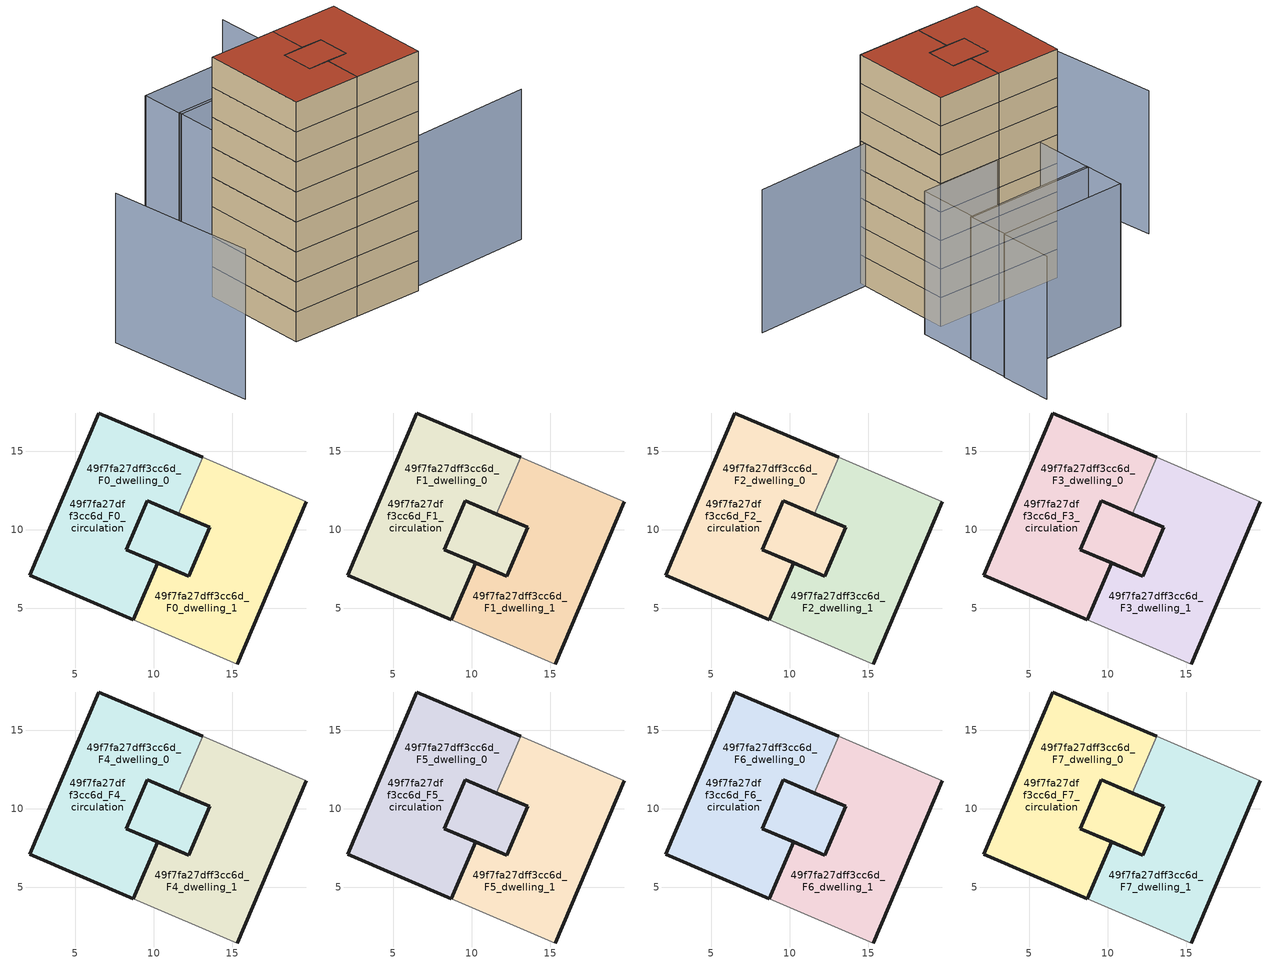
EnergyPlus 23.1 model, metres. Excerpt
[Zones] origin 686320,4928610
49f7fa27dff3cc6d_F0_dwelling_0
 floor ground (EU_floor_Construction): 13.11,14.6 11.57,10.99 9.59,11.84 8.27,8.75 10.25,7.9 8.7,4.3 2.11,7.12 6.52,17.42 z0; 13.55,10.15 12.23,7.06 8.27,8.75 9.59,11.84 11.57,10.99 z0
 wall outside (EU_wall_Construction): 13.11,14.6 6.52,17.42 2.11,7.12 8.7,4.3 10.25,7.9 8.27,8.75 9.59,11.84 11.57,10.99 z0:3
 wall to 49f7fa27dff3cc6d_F0_dwelling_1 (EU_wall_Construction): 11.57,10.99 13.11,14.6 z0:3
49f7fa27dff3cc6d_F0_dwelling_1
 floor ground (EU_floor_Construction): 19.71,11.78 15.3,1.47 8.7,4.3 10.25,7.9 12.23,7.06 13.55,10.15 11.57,10.99 13.11,14.6 z0
 wall outside (EU_wall_Construction): 15.3,1.47 19.71,11.78 / 11.57,10.99 13.55,10.15 12.23,7.06 10.25,7.9 8.7,4.3 z0:3
 wall adiabatic (EU_wall_Construction): 19.71,11.78 13.11,14.6 / 8.7,4.3 15.3,1.47 z0:3
49f7fa27dff3cc6d_F0_circulation
 floor ground (EU_floor_Construction): 13.11,14.6 11.57,10.99 9.59,11.84 8.27,8.75 10.25,7.9 8.7,4.3 2.11,7.12 6.52,17.42 z0; 13.55,10.15 12.23,7.06 8.27,8.75 9.59,11.84 11.57,10.99 z0
 wall outside (EU_wall_Construction): 12.23,7.06 13.55,10.15 9.59,11.84 8.27,8.75 12.23,7.06 z0:3
49f7fa27dff3cc6d_F1_dwelling_0
 floor outside (EU_floor_Construction): 13.11,14.6 11.57,10.99 9.59,11.84 8.27,8.75 10.25,7.9 8.7,4.3 2.11,7.12 6.52,17.42 z3
 floor to 49f7fa27dff3cc6d_F0_dwelling_0 (EU_floor_Construction): 13.55,10.15 12.23,7.06 8.27,8.75 9.59,11.84 11.57,10.99 z3
 wall outside (EU_wall_Construction): 13.11,14.6 6.52,17.42 2.11,7.12 8.7,4.3 10.25,7.9 8.27,8.75 9.59,11.84 11.57,10.99 z3:6
 wall to 49f7fa27dff3cc6d_F1_dwelling_1 (EU_wall_Construction): 11.57,10.99 13.11,14.6 z3:6
49f7fa27dff3cc6d_F1_dwelling_1
 floor to 49f7fa27dff3cc6d_F0_dwelling_1 (EU_floor_Construction): 19.71,11.78 15.3,1.47 8.7,4.3 10.25,7.9 12.23,7.06 13.55,10.15 11.57,10.99 13.11,14.6 z3
 wall outside (EU_wall_Construction): 15.3,1.47 19.71,11.78 / 11.57,10.99 13.55,10.15 12.23,7.06 10.25,7.9 8.7,4.3 z3:6
 wall adiabatic (EU_wall_Construction): 19.71,11.78 13.11,14.6 / 8.7,4.3 15.3,1.47 z3:6
49f7fa27dff3cc6d_F1_circulation
 floor to 49f7fa27dff3cc6d_F0_circulation (EU_floor_Construction): 13.55,10.15 12.23,7.06 10.25,7.9 8.27,8.75 9.59,11.84 11.57,10.99 z3; 13.11,14.6 11.57,10.99 9.59,11.84 8.27,8.75 10.25,7.9 8.7,4.3 2.11,7.12 6.52,17.42 z3
 wall outside (EU_wall_Construction): 12.23,7.06 13.55,10.15 9.59,11.84 8.27,8.75 12.23,7.06 z3:6
49f7fa27dff3cc6d_F2_dwelling_0
 floor outside (EU_floor_Construction): 13.11,14.6 11.57,10.99 9.59,11.84 8.27,8.75 10.25,7.9 8.7,4.3 2.11,7.12 6.52,17.42 z6
 floor to 49f7fa27dff3cc6d_F1_dwelling_0 (EU_floor_Construction): 13.55,10.15 12.23,7.06 8.27,8.75 9.59,11.84 11.57,10.99 z6
 wall outside (EU_wall_Construction): 13.11,14.6 6.52,17.42 2.11,7.12 8.7,4.3 10.25,7.9 8.27,8.75 9.59,11.84 11.57,10.99 z6:9
 wall to 49f7fa27dff3cc6d_F2_dwelling_1 (EU_wall_Construction): 11.57,10.99 13.11,14.6 z6:9
49f7fa27dff3cc6d_F2_dwelling_1
 floor to 49f7fa27dff3cc6d_F1_dwelling_1 (EU_floor_Construction): 19.71,11.78 15.3,1.47 8.7,4.3 10.25,7.9 12.23,7.06 13.55,10.15 11.57,10.99 13.11,14.6 z6
 wall outside (EU_wall_Construction): 15.3,1.47 19.71,11.78 / 11.57,10.99 13.55,10.15 12.23,7.06 10.25,7.9 8.7,4.3 z6:9
 wall adiabatic (EU_wall_Construction): 19.71,11.78 13.11,14.6 / 8.7,4.3 15.3,1.47 z6:9
49f7fa27dff3cc6d_F2_circulation
 floor to 49f7fa27dff3cc6d_F1_circulation (EU_floor_Construction): 13.55,10.15 12.23,7.06 10.25,7.9 8.27,8.75 9.59,11.84 11.57,10.99 z6; 13.11,14.6 11.57,10.99 9.59,11.84 8.27,8.75 10.25,7.9 8.7,4.3 2.11,7.12 6.52,17.42 z6
 wall outside (EU_wall_Construction): 12.23,7.06 13.55,10.15 9.59,11.84 8.27,8.75 12.23,7.06 z6:9
49f7fa27dff3cc6d_F3_dwelling_0
 floor outside (EU_floor_Construction): 13.11,14.6 11.57,10.99 9.59,11.84 8.27,8.75 10.25,7.9 8.7,4.3 2.11,7.12 6.52,17.42 z9
 floor to 49f7fa27dff3cc6d_F2_dwelling_0 (EU_floor_Construction): 13.55,10.15 12.23,7.06 8.27,8.75 9.59,11.84 11.57,10.99 z9
 wall outside (EU_wall_Construction): 13.11,14.6 6.52,17.42 2.11,7.12 8.7,4.3 10.25,7.9 8.27,8.75 9.59,11.84 11.57,10.99 z9:12
 wall to 49f7fa27dff3cc6d_F3_dwelling_1 (EU_wall_Construction): 11.57,10.99 13.11,14.6 z9:12
49f7fa27dff3cc6d_F3_dwelling_1
 floor to 49f7fa27dff3cc6d_F2_dwelling_1 (EU_floor_Construction): 19.71,11.78 15.3,1.47 8.7,4.3 10.25,7.9 12.23,7.06 13.55,10.15 11.57,10.99 13.11,14.6 z9
 wall outside (EU_wall_Construction): 15.3,1.47 19.71,11.78 / 11.57,10.99 13.55,10.15 12.23,7.06 10.25,7.9 8.7,4.3 z9:12
 wall adiabatic (EU_wall_Construction): 19.71,11.78 13.11,14.6 / 8.7,4.3 15.3,1.47 z9:12
49f7fa27dff3cc6d_F3_circulation
 floor to 49f7fa27dff3cc6d_F2_circulation (EU_floor_Construction): 13.55,10.15 12.23,7.06 10.25,7.9 8.27,8.75 9.59,11.84 11.57,10.99 z9; 13.11,14.6 11.57,10.99 9.59,11.84 8.27,8.75 10.25,7.9 8.7,4.3 2.11,7.12 6.52,17.42 z9
 wall outside (EU_wall_Construction): 12.23,7.06 13.55,10.15 9.59,11.84 8.27,8.75 12.23,7.06 z9:12
49f7fa27dff3cc6d_F4_dwelling_0
 floor outside (EU_floor_Construction): 13.11,14.6 11.57,10.99 9.59,11.84 8.27,8.75 10.25,7.9 8.7,4.3 2.11,7.12 6.52,17.42 z12
 floor to 49f7fa27dff3cc6d_F3_dwelling_0 (EU_floor_Construction): 13.55,10.15 12.23,7.06 8.27,8.75 9.59,11.84 11.57,10.99 z12
 wall outside (EU_wall_Construction): 13.11,14.6 6.52,17.42 2.11,7.12 8.7,4.3 10.25,7.9 8.27,8.75 9.59,11.84 11.57,10.99 z12:15
 wall to 49f7fa27dff3cc6d_F4_dwelling_1 (EU_wall_Construction): 11.57,10.99 13.11,14.6 z12:15
49f7fa27dff3cc6d_F4_dwelling_1
 floor to 49f7fa27dff3cc6d_F3_dwelling_1 (EU_floor_Construction): 19.71,11.78 15.3,1.47 8.7,4.3 10.25,7.9 12.23,7.06 13.55,10.15 11.57,10.99 13.11,14.6 z12
 wall outside (EU_wall_Construction): 15.3,1.47 19.71,11.78 / 11.57,10.99 13.55,10.15 12.23,7.06 10.25,7.9 8.7,4.3 z12:15
 wall adiabatic (EU_wall_Construction): 19.71,11.78 13.11,14.6 / 8.7,4.3 15.3,1.47 z12:15
49f7fa27dff3cc6d_F4_circulation
 floor to 49f7fa27dff3cc6d_F3_circulation (EU_floor_Construction): 13.55,10.15 12.23,7.06 10.25,7.9 8.27,8.75 9.59,11.84 11.57,10.99 z12; 13.11,14.6 11.57,10.99 9.59,11.84 8.27,8.75 10.25,7.9 8.7,4.3 2.11,7.12 6.52,17.42 z12
 wall outside (EU_wall_Construction): 12.23,7.06 13.55,10.15 9.59,11.84 8.27,8.75 12.23,7.06 z12:15
49f7fa27dff3cc6d_F5_dwelling_0
 floor outside (EU_floor_Construction): 13.11,14.6 11.57,10.99 9.59,11.84 8.27,8.75 10.25,7.9 8.7,4.3 2.11,7.12 6.52,17.42 z15
 floor to 49f7fa27dff3cc6d_F4_dwelling_0 (EU_floor_Construction): 13.55,10.15 12.23,7.06 8.27,8.75 9.59,11.84 11.57,10.99 z15
 wall outside (EU_wall_Construction): 13.11,14.6 6.52,17.42 2.11,7.12 8.7,4.3 10.25,7.9 8.27,8.75 9.59,11.84 11.57,10.99 z15:18
 wall to 49f7fa27dff3cc6d_F5_dwelling_1 (EU_wall_Construction): 11.57,10.99 13.11,14.6 z15:18
49f7fa27dff3cc6d_F5_dwelling_1
 floor to 49f7fa27dff3cc6d_F4_dwelling_1 (EU_floor_Construction): 19.71,11.78 15.3,1.47 8.7,4.3 10.25,7.9 12.23,7.06 13.55,10.15 11.57,10.99 13.11,14.6 z15
 wall outside (EU_wall_Construction): 15.3,1.47 19.71,11.78 / 11.57,10.99 13.55,10.15 12.23,7.06 10.25,7.9 8.7,4.3 z15:18
 wall adiabatic (EU_wall_Construction): 19.71,11.78 13.11,14.6 / 8.7,4.3 15.3,1.47 z15:18
49f7fa27dff3cc6d_F5_circulation
 floor to 49f7fa27dff3cc6d_F4_circulation (EU_floor_Construction): 13.55,10.15 12.23,7.06 10.25,7.9 8.27,8.75 9.59,11.84 11.57,10.99 z15; 13.11,14.6 11.57,10.99 9.59,11.84 8.27,8.75 10.25,7.9 8.7,4.3 2.11,7.12 6.52,17.42 z15
 wall outside (EU_wall_Construction): 12.23,7.06 13.55,10.15 9.59,11.84 8.27,8.75 12.23,7.06 z15:18
49f7fa27dff3cc6d_F6_dwelling_0
 floor outside (EU_floor_Construction): 13.11,14.6 11.57,10.99 9.59,11.84 8.27,8.75 10.25,7.9 8.7,4.3 2.11,7.12 6.52,17.42 z18
 floor to 49f7fa27dff3cc6d_F5_dwelling_0 (EU_floor_Construction): 13.55,10.15 12.23,7.06 8.27,8.75 9.59,11.84 11.57,10.99 z18
 wall outside (EU_wall_Construction): 13.11,14.6 6.52,17.42 2.11,7.12 8.7,4.3 10.25,7.9 8.27,8.75 9.59,11.84 11.57,10.99 z18:21
 wall to 49f7fa27dff3cc6d_F6_dwelling_1 (EU_wall_Construction): 11.57,10.99 13.11,14.6 z18:21
49f7fa27dff3cc6d_F6_dwelling_1
 floor to 49f7fa27dff3cc6d_F5_dwelling_1 (EU_floor_Construction): 19.71,11.78 15.3,1.47 8.7,4.3 10.25,7.9 12.23,7.06 13.55,10.15 11.57,10.99 13.11,14.6 z18
 wall outside (EU_wall_Construction): 15.3,1.47 19.71,11.78 / 11.57,10.99 13.55,10.15 12.23,7.06 10.25,7.9 8.7,4.3 z18:21
 wall adiabatic (EU_wall_Construction): 19.71,11.78 13.11,14.6 / 8.7,4.3 15.3,1.47 z18:21
49f7fa27dff3cc6d_F6_circulation
 floor to 49f7fa27dff3cc6d_F5_circulation (EU_floor_Construction): 13.55,10.15 12.23,7.06 10.25,7.9 8.27,8.75 9.59,11.84 11.57,10.99 z18; 13.11,14.6 11.57,10.99 9.59,11.84 8.27,8.75 10.25,7.9 8.7,4.3 2.11,7.12 6.52,17.42 z18
 wall outside (EU_wall_Construction): 12.23,7.06 13.55,10.15 9.59,11.84 8.27,8.75 12.23,7.06 z18:21
49f7fa27dff3cc6d_F7_dwelling_0
 floor outside (EU_floor_Construction): 13.11,14.6 11.57,10.99 9.59,11.84 8.27,8.75 10.25,7.9 8.7,4.3 2.11,7.12 6.52,17.42 z21
 floor to 49f7fa27dff3cc6d_F6_dwelling_0 (EU_floor_Construction): 13.55,10.15 12.23,7.06 8.27,8.75 9.59,11.84 11.57,10.99 z21
 wall outside (EU_wall_Construction): 13.11,14.6 6.52,17.42 2.11,7.12 8.7,4.3 10.25,7.9 8.27,8.75 9.59,11.84 11.57,10.99 z21:24
 wall to 49f7fa27dff3cc6d_F7_dwelling_1 (EU_wall_Construction): 11.57,10.99 13.11,14.6 z21:24
 roof outside (EU_roof_Construction): 8.7,4.3 10.25,7.9 8.27,8.75 9.59,11.84 11.57,10.99 13.11,14.6 6.52,17.42 2.11,7.12 z24; 12.23,7.06 13.55,10.15 11.57,10.99 9.59,11.84 8.27,8.75 z24
49f7fa27dff3cc6d_F7_dwelling_1
 floor to 49f7fa27dff3cc6d_F6_dwelling_1 (EU_floor_Construction): 19.71,11.78 15.3,1.47 8.7,4.3 10.25,7.9 12.23,7.06 13.55,10.15 11.57,10.99 13.11,14.6 z21
 wall outside (EU_wall_Construction): 15.3,1.47 19.71,11.78 / 11.57,10.99 13.55,10.15 12.23,7.06 10.25,7.9 8.7,4.3 z21:24
 wall adiabatic (EU_wall_Construction): 19.71,11.78 13.11,14.6 / 8.7,4.3 15.3,1.47 z21:24
 roof outside (EU_roof_Construction): 15.3,1.47 19.71,11.78 13.11,14.6 11.57,10.99 13.55,10.15 12.23,7.06 10.25,7.9 8.7,4.3 z24
49f7fa27dff3cc6d_F7_circulation
 floor to 49f7fa27dff3cc6d_F6_circulation (EU_floor_Construction): 13.55,10.15 12.23,7.06 10.25,7.9 8.27,8.75 9.59,11.84 11.57,10.99 z21; 13.11,14.6 11.57,10.99 9.59,11.84 8.27,8.75 10.25,7.9 8.7,4.3 2.11,7.12 6.52,17.42 z21
 wall outside (EU_wall_Construction): 12.23,7.06 13.55,10.15 9.59,11.84 8.27,8.75 12.23,7.06 z21:24
 roof outside (EU_roof_Construction): 8.7,4.3 10.25,7.9 8.27,8.75 9.59,11.84 11.57,10.99 13.11,14.6 6.52,17.42 2.11,7.12 z24; 12.23,7.06 13.55,10.15 11.57,10.99 9.59,11.84 8.27,8.75 z24
shading: 2.49,7.15 27.86,-2.63 / -4.85,21.43 -9.39,6.66 / 28.28,26.67 26.09,21.29 / 26.09,21.29 12.6,26.79 / 8.47,16.57 11.03,22.75 / 11.03,22.75 24.27,17.26 / 24.27,17.26 21.71,11.09 / 21.71,11.09 8.47,16.57 / 12.64,26.78 26.06,21.3 / 26.06,21.3 24.31,17.03 / 24.31,17.03 10.89,22.5 / 10.89,22.5 12.64,26.78 z0:15
[Building]
EU S2 Campaign: North Axis=0; Terrain=City; Solar Distribution=FullExterior
[Site:Location]
Bologna: Latitude=44.5; Longitude=11.25; Time Zone=1; Elevation=37
[SizingPeriod:WeatherFileDays]
AnnualSizingPeriod: Begin Month=1; Begin Day of Month=1; End Month=12; End Day of Month=31; Day of Week for Start Day=Monday; Use Weather File Daylight Saving Period=No; Use Weather File Rain and Snow Indicators=No
[MATERIAL]
EU_InternalMass_Material: Roughness=MediumRough; Thickness=0.1; Conductivity=1; Density=1800; Specific Heat=900; Thermal Absorptance=0.9; Solar Absorptance=0.7; Visible Absorptance=0.7
[MATERIAL:NOMASS] Roughness=MediumRough; Thermal Absorptance=0.9; Solar Absorptance=0.7; Visible Absorptance=0.7
Name | Thermal Resistance
EU_wall_NoMass | 0.905828
EU_roof_NoMass | 0.37593
EU_floor_NoMass | 0.67114
[CONSTRUCTION]
EU_wall_Construction: EU_wall_NoMass
EU_roof_Construction: EU_roof_NoMass
EU_floor_Construction: EU_floor_NoMass
EU_InternalMass_Construction: EU_InternalMass_Material
[ZONE] Type=1; Multiplier=1; Ceiling Height=autocalculate; Floor Area=autocalculate; Part of Total Floor Area=Yes
Name | Volume
49f7fa27dff3cc6d_F0_dwelling_0; 49f7fa27dff3cc6d_F1_dwelling_0; 49f7fa27dff3cc6d_F2_dwelling_0; 49f7fa27dff3cc6d_F3_dwelling_0; 49f7fa27dff3cc6d_F4_dwelling_0; 49f7fa27dff3cc6d_F5_dwelling_0; 49f7fa27dff3cc6d_F6_dwelling_0; 49f7fa27dff3cc6d_F7_dwelling_0; 49f7fa27dff3cc6d_F0_circulation | 262.874
49f7fa27dff3cc6d_F0_dwelling_1; 49f7fa27dff3cc6d_F1_dwelling_1; 49f7fa27dff3cc6d_F2_dwelling_1; 49f7fa27dff3cc6d_F3_dwelling_1; 49f7fa27dff3cc6d_F4_dwelling_1; 49f7fa27dff3cc6d_F5_dwelling_1; 49f7fa27dff3cc6d_F6_dwelling_1; 49f7fa27dff3cc6d_F7_dwelling_1 | 219.463
49f7fa27dff3cc6d_F1_circulation; 49f7fa27dff3cc6d_F2_circulation; 49f7fa27dff3cc6d_F3_circulation; 49f7fa27dff3cc6d_F4_circulation; 49f7fa27dff3cc6d_F5_circulation; 49f7fa27dff3cc6d_F6_circulation; 49f7fa27dff3cc6d_F7_circulation | 262.873
[INTERNALMASS] Construction=EU_InternalMass_Construction; Surface Area=73.1543
Name | Zone or ZoneList
49f7fa27dff3cc6d_F0_dwelling_0_EU_InternalMass | 49f7fa27dff3cc6d_F0_dwelling_0
49f7fa27dff3cc6d_F0_dwelling_1_EU_InternalMass | 49f7fa27dff3cc6d_F0_dwelling_1
49f7fa27dff3cc6d_F1_dwelling_0_EU_InternalMass | 49f7fa27dff3cc6d_F1_dwelling_0
49f7fa27dff3cc6d_F1_dwelling_1_EU_InternalMass | 49f7fa27dff3cc6d_F1_dwelling_1
49f7fa27dff3cc6d_F2_dwelling_0_EU_InternalMass | 49f7fa27dff3cc6d_F2_dwelling_0
49f7fa27dff3cc6d_F2_dwelling_1_EU_InternalMass | 49f7fa27dff3cc6d_F2_dwelling_1
49f7fa27dff3cc6d_F3_dwelling_0_EU_InternalMass | 49f7fa27dff3cc6d_F3_dwelling_0
49f7fa27dff3cc6d_F3_dwelling_1_EU_InternalMass | 49f7fa27dff3cc6d_F3_dwelling_1
49f7fa27dff3cc6d_F4_dwelling_0_EU_InternalMass | 49f7fa27dff3cc6d_F4_dwelling_0
49f7fa27dff3cc6d_F4_dwelling_1_EU_InternalMass | 49f7fa27dff3cc6d_F4_dwelling_1
49f7fa27dff3cc6d_F5_dwelling_0_EU_InternalMass | 49f7fa27dff3cc6d_F5_dwelling_0
49f7fa27dff3cc6d_F5_dwelling_1_EU_InternalMass | 49f7fa27dff3cc6d_F5_dwelling_1
49f7fa27dff3cc6d_F6_dwelling_0_EU_InternalMass | 49f7fa27dff3cc6d_F6_dwelling_0
49f7fa27dff3cc6d_F6_dwelling_1_EU_InternalMass | 49f7fa27dff3cc6d_F6_dwelling_1
49f7fa27dff3cc6d_F7_dwelling_0_EU_InternalMass | 49f7fa27dff3cc6d_F7_dwelling_0
49f7fa27dff3cc6d_F7_dwelling_1_EU_InternalMass | 49f7fa27dff3cc6d_F7_dwelling_1
[OTHEREQUIPMENT] Fuel Type=Electricity; Design Level Calculation Method=Watts/Area; Power per Zone Floor Area=1; Fraction Latent=0; Fraction Radiant=0; Fraction Lost=0; Carbon Dioxide Generation Rate=0; EndUse Subcategory=EU_Step8_InternalGains
Name | Zone or ZoneList or Space or SpaceList | Schedule
EU_Step8_InternalGain_49f7fa27dff3cc6d_F0_dwelling_0_f000 | 49f7fa27dff3cc6d_F0_dwelling_0 | EU_Step8_GainSchedule_49f7fa27dff3cc6d_F0_dwelling_0_f000
EU_Step8_InternalGain_49f7fa27dff3cc6d_F0_dwelling_1_f000 | 49f7fa27dff3cc6d_F0_dwelling_1 | EU_Step8_GainSchedule_49f7fa27dff3cc6d_F0_dwelling_1_f000
EU_Step8_InternalGain_49f7fa27dff3cc6d_F1_dwelling_0_f000 | 49f7fa27dff3cc6d_F1_dwelling_0 | EU_Step8_GainSchedule_49f7fa27dff3cc6d_F1_dwelling_0_f000
EU_Step8_InternalGain_49f7fa27dff3cc6d_F1_dwelling_1_f000 | 49f7fa27dff3cc6d_F1_dwelling_1 | EU_Step8_GainSchedule_49f7fa27dff3cc6d_F1_dwelling_1_f000
EU_Step8_InternalGain_49f7fa27dff3cc6d_F2_dwelling_0_f000 | 49f7fa27dff3cc6d_F2_dwelling_0 | EU_Step8_GainSchedule_49f7fa27dff3cc6d_F2_dwelling_0_f000
EU_Step8_InternalGain_49f7fa27dff3cc6d_F2_dwelling_1_f000 | 49f7fa27dff3cc6d_F2_dwelling_1 | EU_Step8_GainSchedule_49f7fa27dff3cc6d_F2_dwelling_1_f000
EU_Step8_InternalGain_49f7fa27dff3cc6d_F3_dwelling_0_f000 | 49f7fa27dff3cc6d_F3_dwelling_0 | EU_Step8_GainSchedule_49f7fa27dff3cc6d_F3_dwelling_0_f000
EU_Step8_InternalGain_49f7fa27dff3cc6d_F3_dwelling_1_f000 | 49f7fa27dff3cc6d_F3_dwelling_1 | EU_Step8_GainSchedule_49f7fa27dff3cc6d_F3_dwelling_1_f000
EU_Step8_InternalGain_49f7fa27dff3cc6d_F4_dwelling_0_f000 | 49f7fa27dff3cc6d_F4_dwelling_0 | EU_Step8_GainSchedule_49f7fa27dff3cc6d_F4_dwelling_0_f000
EU_Step8_InternalGain_49f7fa27dff3cc6d_F4_dwelling_1_f000 | 49f7fa27dff3cc6d_F4_dwelling_1 | EU_Step8_GainSchedule_49f7fa27dff3cc6d_F4_dwelling_1_f000
EU_Step8_InternalGain_49f7fa27dff3cc6d_F5_dwelling_0_f000 | 49f7fa27dff3cc6d_F5_dwelling_0 | EU_Step8_GainSchedule_49f7fa27dff3cc6d_F5_dwelling_0_f000
EU_Step8_InternalGain_49f7fa27dff3cc6d_F5_dwelling_1_f000 | 49f7fa27dff3cc6d_F5_dwelling_1 | EU_Step8_GainSchedule_49f7fa27dff3cc6d_F5_dwelling_1_f000
EU_Step8_InternalGain_49f7fa27dff3cc6d_F6_dwelling_0_f000 | 49f7fa27dff3cc6d_F6_dwelling_0 | EU_Step8_GainSchedule_49f7fa27dff3cc6d_F6_dwelling_0_f000
EU_Step8_InternalGain_49f7fa27dff3cc6d_F6_dwelling_1_f000 | 49f7fa27dff3cc6d_F6_dwelling_1 | EU_Step8_GainSchedule_49f7fa27dff3cc6d_F6_dwelling_1_f000
EU_Step8_InternalGain_49f7fa27dff3cc6d_F7_dwelling_0_f000 | 49f7fa27dff3cc6d_F7_dwelling_0 | EU_Step8_GainSchedule_49f7fa27dff3cc6d_F7_dwelling_0_f000
EU_Step8_InternalGain_49f7fa27dff3cc6d_F7_dwelling_1_f000 | 49f7fa27dff3cc6d_F7_dwelling_1 | EU_Step8_GainSchedule_49f7fa27dff3cc6d_F7_dwelling_1_f000
[ZONEINFILTRATION:DESIGNFLOWRATE] Schedule=EU_AlwaysOn; Design Flow Rate Calculation Method=Flow/Area; Flow Rate per Floor Area=0.0005; Constant Term Coefficient=1; Temperature Term Coefficient=0; Velocity Term Coefficient=0; Velocity Squared Term Coefficient=0
Name | Zone or ZoneList or Space or SpaceList
EU_Circulation_Infiltration_49f7fa27dff3cc6d_F0_circulation | 49f7fa27dff3cc6d_F0_circulation
EU_Circulation_Infiltration_49f7fa27dff3cc6d_F1_circulation | 49f7fa27dff3cc6d_F1_circulation
EU_Circulation_Infiltration_49f7fa27dff3cc6d_F2_circulation | 49f7fa27dff3cc6d_F2_circulation
EU_Circulation_Infiltration_49f7fa27dff3cc6d_F3_circulation | 49f7fa27dff3cc6d_F3_circulation
EU_Circulation_Infiltration_49f7fa27dff3cc6d_F4_circulation | 49f7fa27dff3cc6d_F4_circulation
EU_Circulation_Infiltration_49f7fa27dff3cc6d_F5_circulation | 49f7fa27dff3cc6d_F5_circulation
EU_Circulation_Infiltration_49f7fa27dff3cc6d_F6_circulation | 49f7fa27dff3cc6d_F6_circulation
EU_Circulation_Infiltration_49f7fa27dff3cc6d_F7_circulation | 49f7fa27dff3cc6d_F7_circulation
[ZONEVENTILATION:DESIGNFLOWRATE] Schedule=EU_AlwaysOn; Design Flow Rate Calculation Method=AirChanges/Hour; Air Changes per Hour=0.73129; Ventilation Type=Natural; Fan Pressure Rise=0; Fan Total Efficiency=1; Constant Term Coefficient=1; Temperature Term Coefficient=0; Velocity Term Coefficient=0; Velocity Squared Term Coefficient=0; Minimum Indoor Temperature=-100; Maximum Indoor Temperature=100; Delta Temperature=-100; Minimum Outdoor Temperature=-100; Maximum Outdoor Temperature=100; Maximum Wind Speed=40
Name | Zone or ZoneList or Space or SpaceList
EU_ConstantAir_49f7fa27dff3cc6d_F0_dwelling_0 | 49f7fa27dff3cc6d_F0_dwelling_0
EU_ConstantAir_49f7fa27dff3cc6d_F0_dwelling_1 | 49f7fa27dff3cc6d_F0_dwelling_1
EU_ConstantAir_49f7fa27dff3cc6d_F1_dwelling_0 | 49f7fa27dff3cc6d_F1_dwelling_0
EU_ConstantAir_49f7fa27dff3cc6d_F1_dwelling_1 | 49f7fa27dff3cc6d_F1_dwelling_1
EU_ConstantAir_49f7fa27dff3cc6d_F2_dwelling_0 | 49f7fa27dff3cc6d_F2_dwelling_0
EU_ConstantAir_49f7fa27dff3cc6d_F2_dwelling_1 | 49f7fa27dff3cc6d_F2_dwelling_1
EU_ConstantAir_49f7fa27dff3cc6d_F3_dwelling_0 | 49f7fa27dff3cc6d_F3_dwelling_0
EU_ConstantAir_49f7fa27dff3cc6d_F3_dwelling_1 | 49f7fa27dff3cc6d_F3_dwelling_1
EU_ConstantAir_49f7fa27dff3cc6d_F4_dwelling_0 | 49f7fa27dff3cc6d_F4_dwelling_0
EU_ConstantAir_49f7fa27dff3cc6d_F4_dwelling_1 | 49f7fa27dff3cc6d_F4_dwelling_1
EU_ConstantAir_49f7fa27dff3cc6d_F5_dwelling_0 | 49f7fa27dff3cc6d_F5_dwelling_0
EU_ConstantAir_49f7fa27dff3cc6d_F5_dwelling_1 | 49f7fa27dff3cc6d_F5_dwelling_1
EU_ConstantAir_49f7fa27dff3cc6d_F6_dwelling_0 | 49f7fa27dff3cc6d_F6_dwelling_0
EU_ConstantAir_49f7fa27dff3cc6d_F6_dwelling_1 | 49f7fa27dff3cc6d_F6_dwelling_1
EU_ConstantAir_49f7fa27dff3cc6d_F7_dwelling_0 | 49f7fa27dff3cc6d_F7_dwelling_0
EU_ConstantAir_49f7fa27dff3cc6d_F7_dwelling_1 | 49f7fa27dff3cc6d_F7_dwelling_1
[HVACTEMPLATE:THERMOSTAT] Constant Heating Setpoint=20; Constant Cooling Setpoint=50
EU_HeatOnly_49f7fa27dff3cc6d_F0_dwelling_0; EU_HeatOnly_49f7fa27dff3cc6d_F0_dwelling_1; EU_HeatOnly_49f7fa27dff3cc6d_F1_dwelling_0; EU_HeatOnly_49f7fa27dff3cc6d_F1_dwelling_1; EU_HeatOnly_49f7fa27dff3cc6d_F2_dwelling_0; EU_HeatOnly_49f7fa27dff3cc6d_F2_dwelling_1; EU_HeatOnly_49f7fa27dff3cc6d_F3_dwelling_0; EU_HeatOnly_49f7fa27dff3cc6d_F3_dwelling_1; EU_HeatOnly_49f7fa27dff3cc6d_F4_dwelling_0; EU_HeatOnly_49f7fa27dff3cc6d_F4_dwelling_1; EU_HeatOnly_49f7fa27dff3cc6d_F5_dwelling_0; EU_HeatOnly_49f7fa27dff3cc6d_F5_dwelling_1; EU_HeatOnly_49f7fa27dff3cc6d_F6_dwelling_0; EU_HeatOnly_49f7fa27dff3cc6d_F6_dwelling_1; EU_HeatOnly_49f7fa27dff3cc6d_F7_dwelling_0; EU_HeatOnly_49f7fa27dff3cc6d_F7_dwelling_1
[HVACTEMPLATE:ZONE:IDEALLOADSAIRSYSTEM] System Availability Schedule=EU_AlwaysOn; Maximum Heating Supply Air Temperature=50; Minimum Cooling Supply Air Temperature=13; Maximum Heating Supply Air Humidity Ratio=0.0156; Minimum Cooling Supply Air Humidity Ratio=0.0077; Heating Limit=NoLimit; Cooling Limit=NoLimit; Heating Availability Schedule=EU_AlwaysOn; Cooling Availability Schedule=EU_CoolingOff; Dehumidification Control Type=ConstantSensibleHeatRatio; Cooling Sensible Heat Ratio=0.7; Dehumidification Setpoint=60; Humidification Control Type=None; Humidification Setpoint=30; Outdoor Air Method=None; Outdoor Air Flow Rate per Person=0.00944; Outdoor Air Flow Rate per Zone Floor Area=0; Outdoor Air Flow Rate per Zone=0; Demand Controlled Ventilation Type=None; Outdoor Air Economizer Type=NoEconomizer; Heat Recovery Type=None; Sensible Heat Recovery Effectiveness=0.7; Latent Heat Recovery Effectiveness=0.65
Name | Template Thermostat
49f7fa27dff3cc6d_F0_dwelling_0 | EU_HeatOnly_49f7fa27dff3cc6d_F0_dwelling_0
49f7fa27dff3cc6d_F0_dwelling_1 | EU_HeatOnly_49f7fa27dff3cc6d_F0_dwelling_1
49f7fa27dff3cc6d_F1_dwelling_0 | EU_HeatOnly_49f7fa27dff3cc6d_F1_dwelling_0
49f7fa27dff3cc6d_F1_dwelling_1 | EU_HeatOnly_49f7fa27dff3cc6d_F1_dwelling_1
49f7fa27dff3cc6d_F2_dwelling_0 | EU_HeatOnly_49f7fa27dff3cc6d_F2_dwelling_0
49f7fa27dff3cc6d_F2_dwelling_1 | EU_HeatOnly_49f7fa27dff3cc6d_F2_dwelling_1
49f7fa27dff3cc6d_F3_dwelling_0 | EU_HeatOnly_49f7fa27dff3cc6d_F3_dwelling_0
49f7fa27dff3cc6d_F3_dwelling_1 | EU_HeatOnly_49f7fa27dff3cc6d_F3_dwelling_1
49f7fa27dff3cc6d_F4_dwelling_0 | EU_HeatOnly_49f7fa27dff3cc6d_F4_dwelling_0
49f7fa27dff3cc6d_F4_dwelling_1 | EU_HeatOnly_49f7fa27dff3cc6d_F4_dwelling_1
49f7fa27dff3cc6d_F5_dwelling_0 | EU_HeatOnly_49f7fa27dff3cc6d_F5_dwelling_0
49f7fa27dff3cc6d_F5_dwelling_1 | EU_HeatOnly_49f7fa27dff3cc6d_F5_dwelling_1
49f7fa27dff3cc6d_F6_dwelling_0 | EU_HeatOnly_49f7fa27dff3cc6d_F6_dwelling_0
49f7fa27dff3cc6d_F6_dwelling_1 | EU_HeatOnly_49f7fa27dff3cc6d_F6_dwelling_1
49f7fa27dff3cc6d_F7_dwelling_0 | EU_HeatOnly_49f7fa27dff3cc6d_F7_dwelling_0
49f7fa27dff3cc6d_F7_dwelling_1 | EU_HeatOnly_49f7fa27dff3cc6d_F7_dwelling_1
[SIZING:ZONE] Zone Cooling Design Supply Air Temperature Input Method=SupplyAirTemperature; Zone Cooling Design Supply Air Temperature=13; Zone Heating Design Supply Air Temperature Input Method=SupplyAirTemperature; Zone Heating Design Supply Air Temperature=50; Zone Cooling Design Supply Air Humidity Ratio=0.008; Zone Heating Design Supply Air Humidity Ratio=0.008; Cooling Design Air Flow Method=DesignDay; Cooling Design Air Flow Rate=0; Cooling Minimum Air Flow per Zone Floor Area=0.000762; Cooling Minimum Air Flow=0; Cooling Minimum Air Flow Fraction=0.2; Heating Design Air Flow Method=DesignDay; Heating Design Air Flow Rate=0; Heating Maximum Air Flow per Zone Floor Area=0.002032; Heating Maximum Air Flow=0.141576; Heating Maximum Air Flow Fraction=0.3; Account for Dedicated Outdoor Air System=No; Dedicated Outdoor Air System Control Strategy=NeutralSupplyAir; Dedicated Outdoor Air Low Setpoint Temperature for Design=autosize; Dedicated Outdoor Air High Setpoint Temperature for Design=autosize; Zone Load Sizing Method=Sensible Load Only No Latent Load; Zone Latent Cooling Design Supply Air Humidity Ratio Input Method=HumidityRatioDifference; Zone Cooling Design Supply Air Humidity Ratio Difference=0.005; Zone Latent Heating Design Supply Air Humidity Ratio Input Method=HumidityRatioDifference; Zone Humidification Design Supply Air Humidity Ratio Difference=0.005
49f7fa27dff3cc6d_F0_dwelling_0; 49f7fa27dff3cc6d_F0_dwelling_1; 49f7fa27dff3cc6d_F1_dwelling_0; 49f7fa27dff3cc6d_F1_dwelling_1; 49f7fa27dff3cc6d_F2_dwelling_0; 49f7fa27dff3cc6d_F2_dwelling_1; 49f7fa27dff3cc6d_F3_dwelling_0; 49f7fa27dff3cc6d_F3_dwelling_1; 49f7fa27dff3cc6d_F4_dwelling_0; 49f7fa27dff3cc6d_F4_dwelling_1; 49f7fa27dff3cc6d_F5_dwelling_0; 49f7fa27dff3cc6d_F5_dwelling_1; 49f7fa27dff3cc6d_F6_dwelling_0; 49f7fa27dff3cc6d_F6_dwelling_1; 49f7fa27dff3cc6d_F7_dwelling_0; 49f7fa27dff3cc6d_F7_dwelling_1
[SCHEDULE:CONSTANT]
Name | Hourly Value
EU_AlwaysOn | 1
EU_CoolingOff | 0
[SCHEDULE:FILE] Column Number=1; Rows to Skip at Top=0; Number of Hours of Data=8760; Column Separator=Comma; Interpolate to Timestep=No; Minutes per Item=60; Adjust Schedule for Daylight Savings=Yes
Name | File
EU_Step8_GainSchedule_49f7fa27dff3cc6d_F0_dwelling_0_f000 | ../../schedules/49f7fa27dff3cc6d/49f7fa27dff3cc6d_F0_dwelling_0_f000_gain.csv
EU_Step8_GainSchedule_49f7fa27dff3cc6d_F0_dwelling_1_f000 | ../../schedules/49f7fa27dff3cc6d/49f7fa27dff3cc6d_F0_dwelling_1_f000_gain.csv
EU_Step8_GainSchedule_49f7fa27dff3cc6d_F1_dwelling_0_f000 | ../../schedules/49f7fa27dff3cc6d/49f7fa27dff3cc6d_F1_dwelling_0_f000_gain.csv
EU_Step8_GainSchedule_49f7fa27dff3cc6d_F1_dwelling_1_f000 | ../../schedules/49f7fa27dff3cc6d/49f7fa27dff3cc6d_F1_dwelling_1_f000_gain.csv
EU_Step8_GainSchedule_49f7fa27dff3cc6d_F2_dwelling_0_f000 | ../../schedules/49f7fa27dff3cc6d/49f7fa27dff3cc6d_F2_dwelling_0_f000_gain.csv
EU_Step8_GainSchedule_49f7fa27dff3cc6d_F2_dwelling_1_f000 | ../../schedules/49f7fa27dff3cc6d/49f7fa27dff3cc6d_F2_dwelling_1_f000_gain.csv
EU_Step8_GainSchedule_49f7fa27dff3cc6d_F3_dwelling_0_f000 | ../../schedules/49f7fa27dff3cc6d/49f7fa27dff3cc6d_F3_dwelling_0_f000_gain.csv
EU_Step8_GainSchedule_49f7fa27dff3cc6d_F3_dwelling_1_f000 | ../../schedules/49f7fa27dff3cc6d/49f7fa27dff3cc6d_F3_dwelling_1_f000_gain.csv
EU_Step8_GainSchedule_49f7fa27dff3cc6d_F4_dwelling_0_f000 | ../../schedules/49f7fa27dff3cc6d/49f7fa27dff3cc6d_F4_dwelling_0_f000_gain.csv
EU_Step8_GainSchedule_49f7fa27dff3cc6d_F4_dwelling_1_f000 | ../../schedules/49f7fa27dff3cc6d/49f7fa27dff3cc6d_F4_dwelling_1_f000_gain.csv
EU_Step8_GainSchedule_49f7fa27dff3cc6d_F5_dwelling_0_f000 | ../../schedules/49f7fa27dff3cc6d/49f7fa27dff3cc6d_F5_dwelling_0_f000_gain.csv
EU_Step8_GainSchedule_49f7fa27dff3cc6d_F5_dwelling_1_f000 | ../../schedules/49f7fa27dff3cc6d/49f7fa27dff3cc6d_F5_dwelling_1_f000_gain.csv
EU_Step8_GainSchedule_49f7fa27dff3cc6d_F6_dwelling_0_f000 | ../../schedules/49f7fa27dff3cc6d/49f7fa27dff3cc6d_F6_dwelling_0_f000_gain.csv
EU_Step8_GainSchedule_49f7fa27dff3cc6d_F6_dwelling_1_f000 | ../../schedules/49f7fa27dff3cc6d/49f7fa27dff3cc6d_F6_dwelling_1_f000_gain.csv
EU_Step8_GainSchedule_49f7fa27dff3cc6d_F7_dwelling_0_f000 | ../../schedules/49f7fa27dff3cc6d/49f7fa27dff3cc6d_F7_dwelling_0_f000_gain.csv
EU_Step8_GainSchedule_49f7fa27dff3cc6d_F7_dwelling_1_f000 | ../../schedules/49f7fa27dff3cc6d/49f7fa27dff3cc6d_F7_dwelling_1_f000_gain.csv
